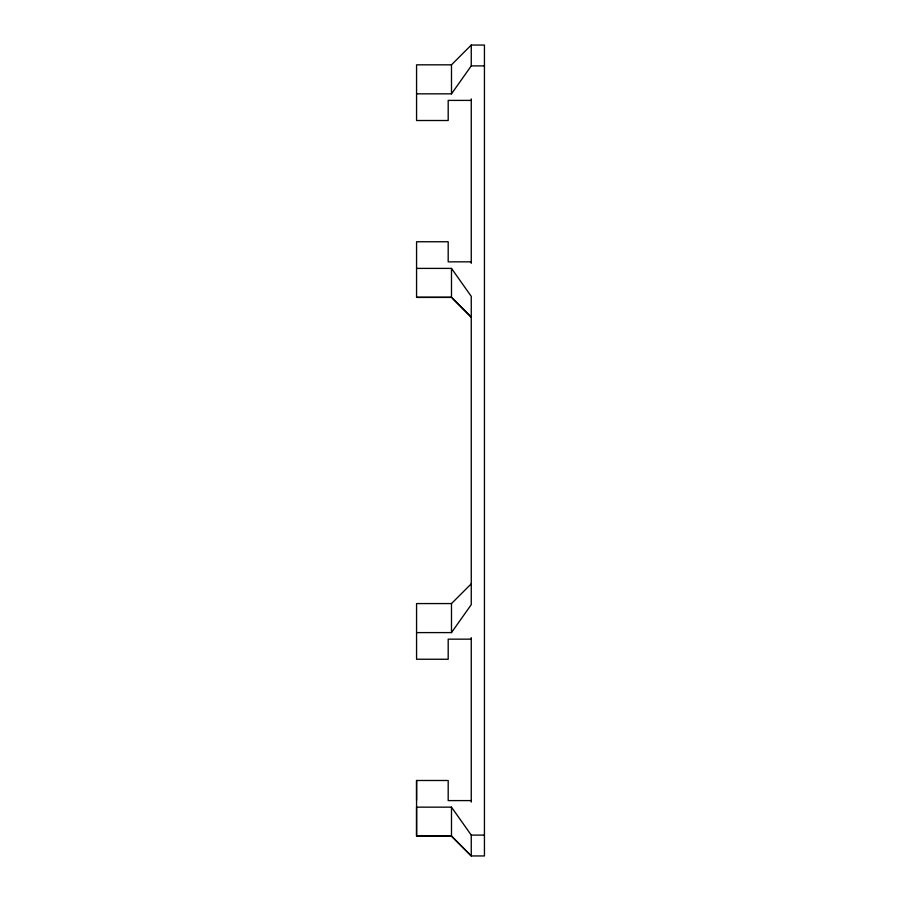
<?xml version="1.0" encoding="UTF-8"?>
<svg xmlns="http://www.w3.org/2000/svg" width="901" height="901" viewBox="0 0 901 901"><rect width="100%" height="100%" fill="white"/><g stroke="black" fill="none" stroke-linecap="round" stroke-linejoin="round"><path stroke-width="1.35" d="M471.257 800.595L448.191 800.595L448.191 780.491L416.566 780.491L416.566 836.027L451.491 836.027L471.257 855.95L484.434 855.95L484.434 45.05L471.257 45.05L451.491 64.827L451.491 93.85L416.566 93.85M451.491 93.85L471.257 65.897L471.257 45.05M416.566 632.603L451.491 632.603L471.257 604.65L471.257 296.35L451.491 268.397L416.566 268.397M451.491 632.603L451.491 603.569L471.257 583.803M451.491 64.827L416.566 64.827L416.566 120.509L448.191 120.509L448.191 100.405L471.257 100.405M471.257 65.897L484.434 65.897M471.257 261.842L448.191 261.842L448.191 241.75L416.566 241.75L416.566 297.431L451.491 297.431L471.257 317.197L452.482 298.276M416.566 297.285L451.491 297.274M451.491 603.569L416.566 603.569L416.566 659.25L448.191 659.25L448.191 639.158L471.257 639.158M451.491 807.15L416.566 807.15L416.566 836.173L451.491 836.173L471.257 855.95L471.257 835.103L451.491 807.15L451.491 836.173M471.257 835.103L484.434 835.103M471.257 98.907L471.257 263.34M471.257 637.66L471.257 802.093M451.491 268.397L451.491 297.431M416.566 780.491L416.566 800.268"/></g></svg>
